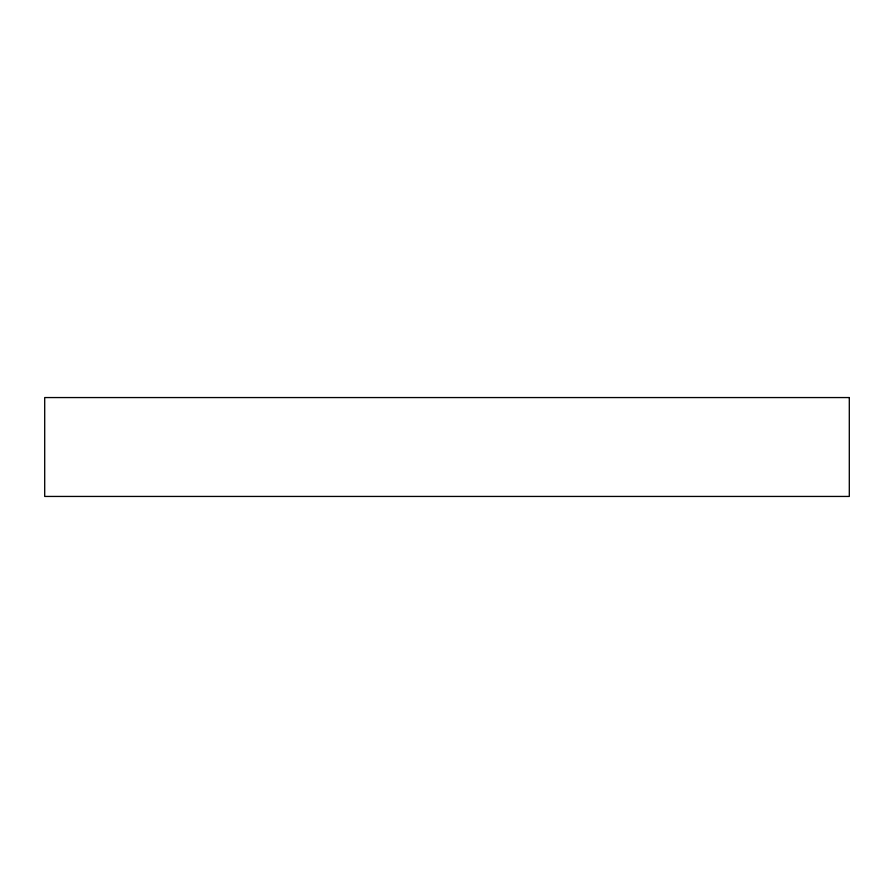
<?xml version="1.0" encoding="UTF-8"?>
<svg xmlns="http://www.w3.org/2000/svg" width="894" height="894" viewBox="0 0 894 894"><rect width="100%" height="100%" fill="white"/><g stroke="black" fill="none" stroke-linecap="round" stroke-linejoin="round"><path stroke-width="1.34" d="M849.3 397.562L44.7 397.562L44.7 496.438L849.3 496.438L849.3 397.562"/></g></svg>
